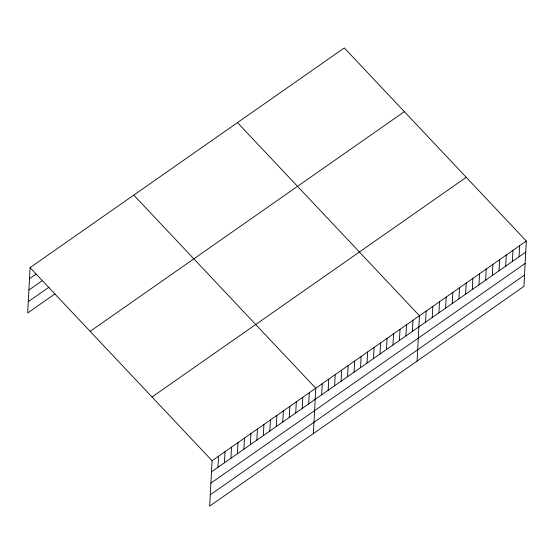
<?xml version="1.0" encoding="UTF-8"?>
<svg xmlns="http://www.w3.org/2000/svg" width="554" height="554" viewBox="0 0 554 554"><rect width="100%" height="100%" fill="white"/><g stroke="black" fill="none" stroke-linecap="round" stroke-linejoin="round"><path stroke-width="0.83" d="M30.075 267.617L212.071 460.727L209.696 506.072L523.925 286.383L526.3 241.032L344.304 47.928L30.075 267.617L27.7 312.968L54.922 293.932M217.964 467.313L218.553 456.198M224.446 462.777L225.028 451.662M230.928 458.248L231.51 447.133M237.41 453.719L237.991 442.604M243.892 449.19L244.473 438.069M250.373 444.654L250.955 433.54M256.855 440.125L257.437 429.011M263.337 435.596L263.919 424.482M269.819 431.06L270.4 419.946M276.294 426.532L276.882 415.417M282.775 422.003L283.357 410.888M289.257 417.467L289.839 406.352M295.739 412.938L296.321 401.823M302.221 408.409L302.803 397.294M308.703 403.873L309.284 392.758M313.391 433.574L315.766 388.229L133.77 195.119M321.666 394.815L322.248 383.7M328.148 390.279L328.73 379.165M334.623 385.75L335.212 374.636M341.105 381.221L341.686 370.107M347.587 376.685L348.168 365.571M354.068 372.156L354.65 361.042M360.55 367.627L361.132 356.513M367.032 363.092L367.614 351.977M373.514 358.563L374.095 347.448M379.996 354.034L380.577 342.919M386.477 349.498L387.059 338.383M392.952 344.969L393.541 333.854M399.434 340.44L400.016 329.325M405.916 335.911L406.498 324.789M412.398 331.375L412.979 320.26M417.086 361.076L419.461 315.732L237.472 122.621M425.555 322.179L426.137 311.064M432.231 317.511L432.819 306.397M438.913 312.837L439.495 301.722M445.589 308.169L446.171 297.055M452.265 303.502L452.847 292.387M458.941 298.835L459.529 287.72M465.623 294.167L466.205 283.052M472.299 289.5L472.881 278.385M478.975 284.832L479.556 273.718M485.65 280.158L486.239 269.043M492.333 275.49L492.915 264.376M499.009 270.823L499.59 259.708M505.684 266.155L506.266 255.041M512.36 261.488L512.949 250.373M519.043 256.821L519.624 245.706M29.494 278.731L35.975 274.202M28.905 290.033L41.862 280.968M28.289 301.667L49.029 287.166M90.136 331.347L404.365 111.652M152.011 397.003L466.239 177.308M212.071 460.727L526.3 241.032M211.489 471.842L525.718 252.153M210.894 483.136L525.123 263.448M210.285 494.777L524.513 275.082"/></g></svg>
